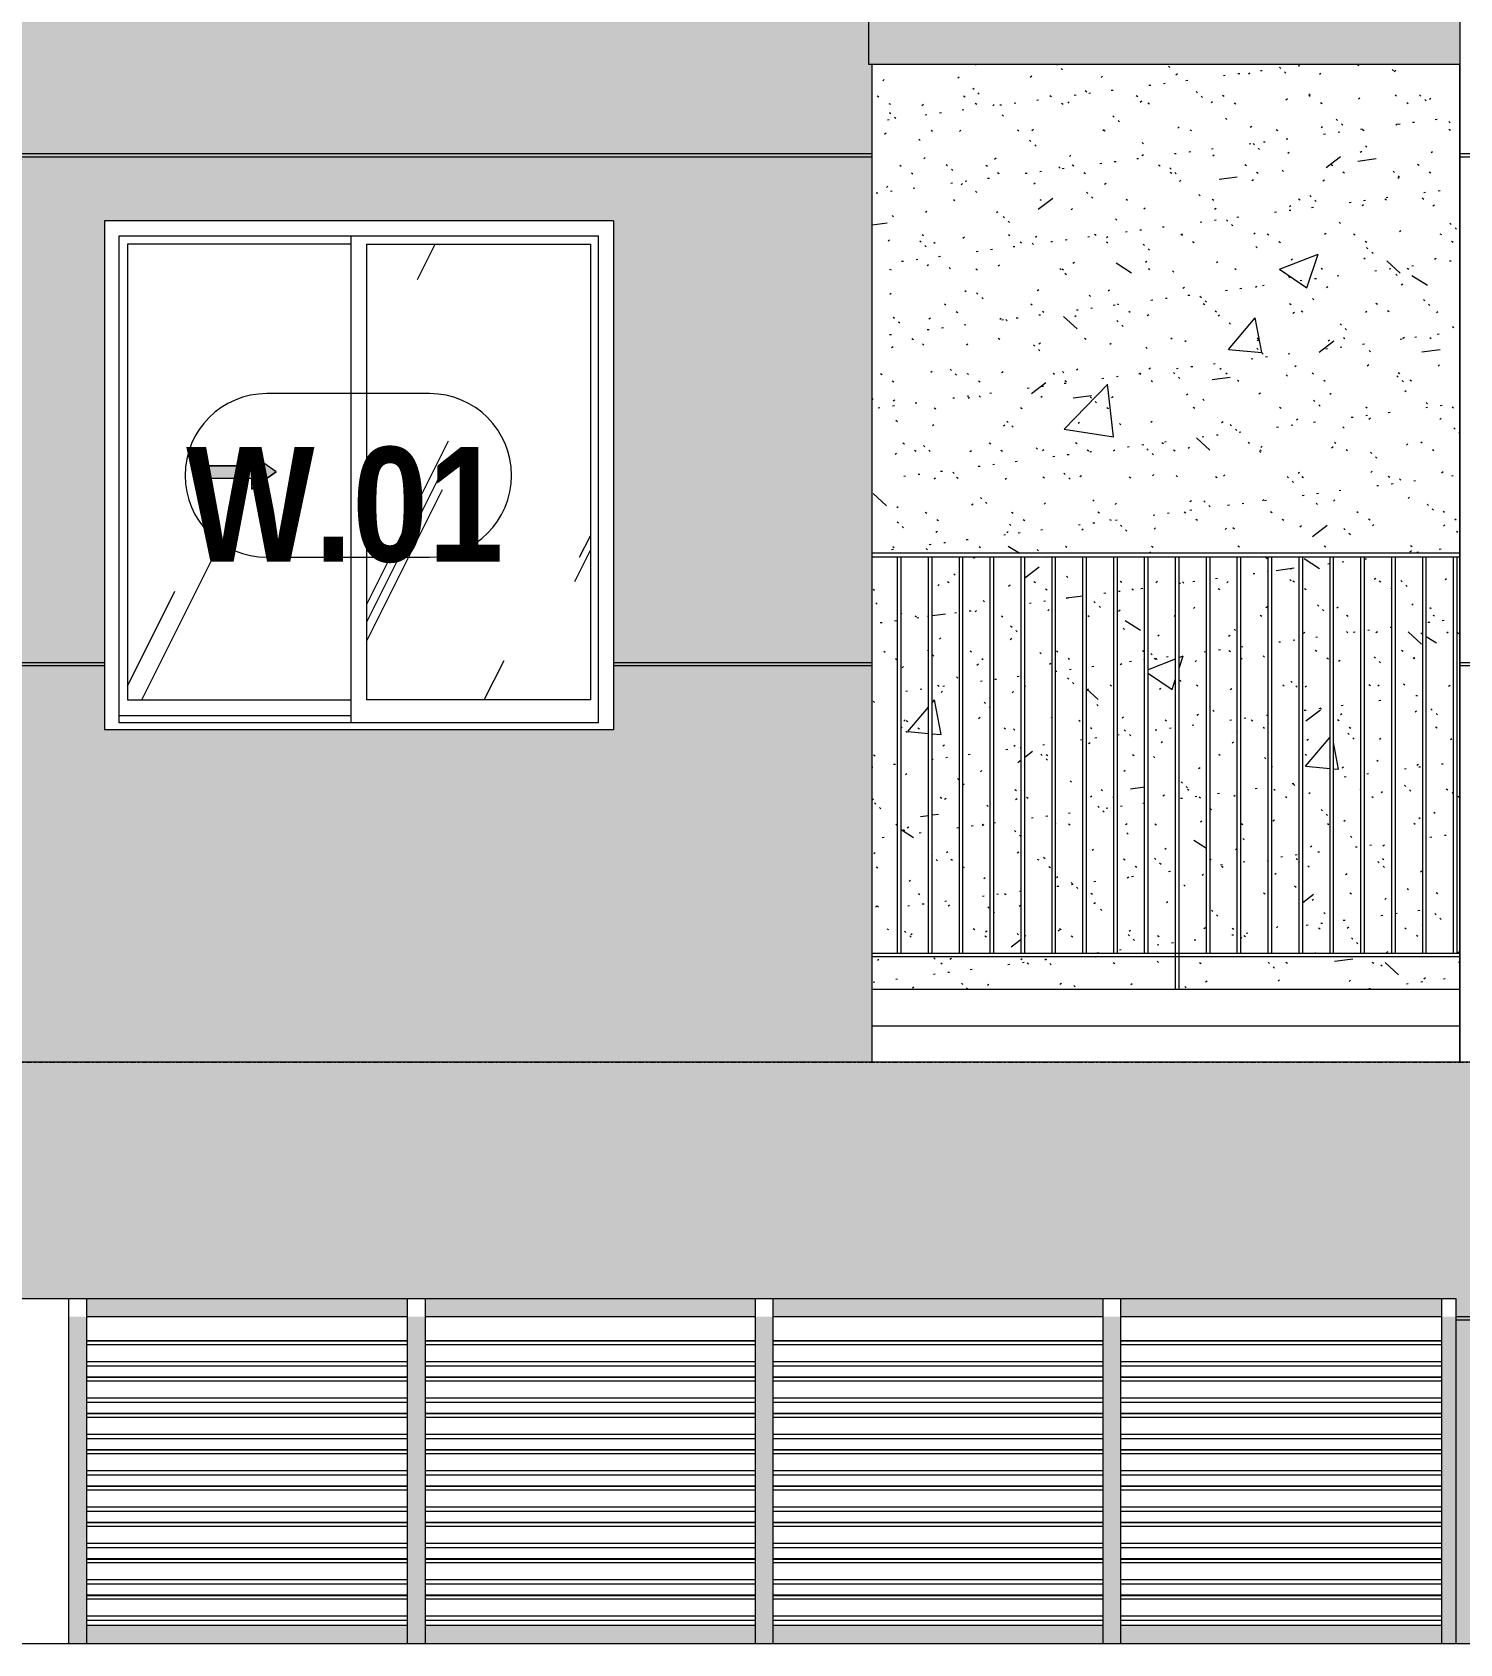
# Model space of a CAD drawing. Header units: millimetres. Extents: x 9199 to 175431, y -4466 to 35300.
# Drawn here: x 65837 to 69762, y 600 to 5034 of the extents above; entities that cross this region are included whole.
import ezdxf

# ---------------------------------------------------------------- set-up
doc = ezdxf.new("R2010")
doc.units = ezdxf.units.MM
doc.linetypes.add('1 NÉT CALL OUT', pattern=[6, 3, -3])
doc.linetypes.add('Centre', pattern=[31.75, 6.35, -4.7625, 15.875, -4.7625])
for name, color, linetype, lineweight in [('0-1', 7, 'Continuous', 5), ('A-DETL-GENF', 92, 'Continuous', 9), ('A-DETL-GENF-1', 92, '1 NÉT CALL OUT', 9), ('A-FLOR-HRAL-1', 253, 'Continuous', 9), ('A-FLOR-LEVL-2', 51, 'Centre', 9), ('A-GLAZ', 151, 'Continuous', 9), ('A-GLAZ-3', 7, '1 NÉT CALL OUT', 9), ('A-GLAZ-CWMG', 51, 'Continuous', 9), ('A-GLAZ-IDEN', 152, 'Continuous', 9), ('A-WALL', 113, 'Continuous', 9), ('A-WALL-1', 7, 'Continuous', 9), ('A-WALL-PATT-1', 9, 'Continuous', 9), ('A-WALL-PATT-2', 111, 'Continuous', 5), ('S-BEAM-1', 7, 'Continuous', 9), ('S-COLS', 52, 'Continuous', 9), ('S-COLS-1', 7, 'Continuous', 9)]:
    doc.layers.add(name, color=color, linetype=linetype, lineweight=lineweight)
doc.styles.add('Arial_B_1', font='arialbd.ttf', dxfattribs={"width": 0.85, "height": 315})
pattern_1 = [(63.435, (53179.2, 1304.34), (-0.001, 1524), [532.46, -2875.3]), (63.435, (51655.2, 1304.34), (-0.001, 1524), [532.46, -2875.3]), (63.435, (53908.74, 1598.8), (-0.001, 1524), [532.46, -2875.3]), (63.435, (52384.74, 1598.8), (-0.001, 1524), [532.46, -2875.3]), (63.435, (53798.3, 1494.84), (-0.001, 1524), [532.46, -2875.3]), (63.435, (52274.3, 1494.84), (-0.001, 1524), [532.46, -2875.3]), (63.435, (53685.8, 2090.1), (-0.001, 1524), [258.8, -3148.97]), (63.435, (52161.8, 2090.1), (-0.001, 1524), [258.8, -3148.97]), (63.435, (53612.15, 1997.95), (-0.001, 1524), [532.46, -2875.3]), (63.435, (52088.15, 1997.95), (-0.001, 1524), [532.46, -2875.3]), (63.435, (53625.14, 2064.1), (-0.001, 1524), [532.46, -2875.3]), (63.435, (52101.14, 2064.1), (-0.001, 1524), [532.46, -2875.3]), (63.435, (53010.3, 1773.94), (-0.001, 1524), [532.46, -2875.3]), (63.435, (51486.3, 1773.94), (-0.001, 1524), [532.46, -2875.3]), (63.435, (53023.3, 1851.9), (-0.001, 1524), [532.46, -2875.3]), (63.435, (51499.3, 1851.9), (-0.001, 1524), [532.46, -2875.3]), (63.435, (53026.8, 1908.1), (-0.001, 1524), [532.46, -2875.3]), (63.435, (51502.8, 1908.1), (-0.001, 1524), [532.46, -2875.3])]

# ---------------------------------------------------------------- blocks, each defined once
blk = doc.blocks.new('NCV_TKTC_KET CAU_rvt-1-TKCS_MẶT ĐỨNG HƯỚNG ĐÔNG')
at = {"layer": 'S-BEAM-1'}
blk.add_line((68146.9, 2300), (69761.9, 2300), dxfattribs=at)
at = {"layer": 'S-COLS-1'}
blk.add_line((69761.9, 4945.8), (69761.9, 2200), dxfattribs=at)
blk = doc.blocks.new('Railing - 10mm-457212-TKCS_MẶT ĐỨNG HƯỚNG ĐÔNG')
at = {"layer": 'A-FLOR-HRAL-1'}
for p, q in [((51816.4, 2500), (51816.4, 3590)), ((51826.4, 2500), (51826.4, 3590))]:
    blk.add_line(p, q, dxfattribs=at)
blk = doc.blocks.new('Railing - 50 x 10mm-850639-TKCS_MẶT ĐỨNG HƯỚNG ĐÔNG')
at = {"layer": 'A-FLOR-HRAL-1'}
for p, q in [((52580.9, 3590), (52590.9, 3590)), ((52580.9, 2400), (52580.9, 3590)), ((52590.9, 2400), (52590.9, 3590))]:
    blk.add_line(p, q, dxfattribs=at)
blk = doc.blocks.new('Railing - Railing-1032603-TKCS_MẶT ĐỨNG HƯỚNG ĐÔNG')
at = {"layer": 'A-FLOR-HRAL-1'}
for p, q in [((68146.9, 2500), (69761.9, 2500)), ((69761.9, 2490), (68146.9, 2490))]:
    blk.add_line(p, q, dxfattribs=at)
for name, p in [('Railing - 10mm-457212-TKCS_MẶT ĐỨNG HƯỚNG ĐÔNG', (16400, 0)), ('Railing - 10mm-457212-TKCS_MẶT ĐỨNG HƯỚNG ĐÔNG', (16484.9, 0)), ('Railing - 10mm-457212-TKCS_MẶT ĐỨNG HƯỚNG ĐÔNG', (16569.9, 0)), ('Railing - 10mm-457212-TKCS_MẶT ĐỨNG HƯỚNG ĐÔNG', (16654.8, 0)), ('Railing - 10mm-457212-TKCS_MẶT ĐỨNG HƯỚNG ĐÔNG', (16739.8, 0)), ('Railing - 10mm-457212-TKCS_MẶT ĐỨNG HƯỚNG ĐÔNG', (16824.7, 0)), ('Railing - 10mm-457212-TKCS_MẶT ĐỨNG HƯỚNG ĐÔNG', (16909.6, 0)), ('Railing - 10mm-457212-TKCS_MẶT ĐỨNG HƯỚNG ĐÔNG', (16994.6, 0)), ('Railing - 10mm-457212-TKCS_MẶT ĐỨNG HƯỚNG ĐÔNG', (17079.5, 0)), ('Railing - 50 x 10mm-850639-TKCS_MẶT ĐỨNG HƯỚNG ĐÔNG', (16400, 0)), ('Railing - 10mm-457212-TKCS_MẶT ĐỨNG HƯỚNG ĐÔNG', (17249.4, 0)), ('Railing - 10mm-457212-TKCS_MẶT ĐỨNG HƯỚNG ĐÔNG', (17334.3, 0)), ('Railing - 10mm-457212-TKCS_MẶT ĐỨNG HƯỚNG ĐÔNG', (17419.3, 0)), ('Railing - 10mm-457212-TKCS_MẶT ĐỨNG HƯỚNG ĐÔNG', (17504.2, 0)), ('Railing - 10mm-457212-TKCS_MẶT ĐỨNG HƯỚNG ĐÔNG', (17589.2, 0)), ('Railing - 10mm-457212-TKCS_MẶT ĐỨNG HƯỚNG ĐÔNG', (17674.1, 0)), ('Railing - 10mm-457212-TKCS_MẶT ĐỨNG HƯỚNG ĐÔNG', (17759, 0)), ('Railing - 10mm-457212-TKCS_MẶT ĐỨNG HƯỚNG ĐÔNG', (17844, 0)), ('Railing - 10mm-457212-TKCS_MẶT ĐỨNG HƯỚNG ĐÔNG', (17928.9, 0))]:
    blk.add_blockref(name, p)
blk = doc.blocks.new('Top Rail Type - Top Rail_Internal_-1032604-TKCS_MẶT ĐỨNG HƯỚNG ĐÔNG')
at = {"layer": 'A-FLOR-HRAL-1'}
for p, q in [((69761.9, 3600), (68146.9, 3600)), ((68146.9, 3590), (69761.9, 3590))]:
    blk.add_line(p, q, dxfattribs=at)
blk = doc.blocks.new('NCV_TKTC_TANG 1_rvt-1-TKCS_MẶT ĐỨNG HƯỚNG ĐÔNG')
at = {"layer": 'A-WALL-PATT-1'}
h = blk.add_hatch(dxfattribs=at)
h.set_pattern_fill('FP_2', color=256, style=0, pattern_type=2)
h.set_pattern_definition([(50, (51388.9, 1200), (1093.104, -95.634), [114.3, -1257.3]), (355, (51388.9, 1200), (-211.46, 1146.34), [91.44, -1005.84]), (100.451, (51480, 1192), (881.656, 1050.7), [97.14, -1068.54]), (46.184, (51389, 1504.8), (1626.47, -252.26), [171.45, -1885.95]), (96.636, (51524.5, 1483.8), (1424.42, 1484.57), [145.71, -1602.81]), (351.184, (51389, 1504.8), (1424.43, 1484.55), [137.16, -1508.76]), (21, (51541.3, 1428.6), (909.686, -613.59), [114.3, -1257.3]), (326, (51541.3, 1428.6), (370.81, 1105.13), [91.44, -1005.84]), (71.451, (51617.1, 1377.5), (1280.503, 491.53), [97.14, -1068.54]), (37.5, (51388.93, 1200), (18.531, 507.33), [50.292, -943.356, 50.292, -970.788, -1009.65]), (37.5, (51388.93, 1200), (18.531, 507.33), [-2014.728, 50.292, -959.358]), (7.5, (51388.93, 1200), (400.918, 601.084), [50.292, -531.876, 50.292, -920.496, -384.81]), (7.5, (51388.93, 1200), (400.918, 601.084), [-1552.956, 50.292, -334.518]), (327.5, (51049.1, 1200), (813.545, -34.374), [50.292, -330.708, 50.292, -1138.428, -1577.34]), (327.5, (51049.1, 1200), (813.545, -34.374), [-1569.72, 50.292, -1527.048]), (317.5, (50896.7, 1200), (888.775, 152.56), [50.292, -445.008, 50.292, -739.14, -1120.14]), (317.5, (50896.7, 1200), (888.775, 152.56), [-1284.73, 50.29, -1069.85])])
h.paths.add_polyline_path([(69118.7, 2400), (69761.9, 2400), (69761.9, 2490), (68990.9, 2490), (68990.9, 2400)])
h.paths.add_polyline_path([(68146.9, 2400), (68980.9, 2400), (68980.9, 2490), (68146.9, 2490)])
h.paths.add_polyline_path([(68566.2, 2500), (68641.1, 2500), (68641.1, 3590), (68566.2, 3590), (68566.2, 2737.1)])
h.paths.add_polyline_path([(69755.4, 2500), (69761.9, 2500), (69761.9, 3590), (69755.4, 3590), (69755.4, 2737.1)])
h.paths.add_polyline_path([(68146.9, 2500), (68216.4, 2500), (68216.4, 3590), (68146.9, 3590), (68146.9, 2737.1)])
h.paths.add_polyline_path([(68651.1, 2500), (68726.1, 2500), (68726.1, 3590), (68651.1, 3590), (68651.1, 2737.1)])
h.paths.add_polyline_path([(68736.1, 2500), (68811, 2500), (68811, 3590), (68736.1, 3590), (68736.1, 2737.1)])
h.paths.add_polyline_path([(68821, 2500), (68896, 2500), (68896, 3590), (68821, 3590), (68821, 2737.1)])
h.paths.add_polyline_path([(68906, 2500), (68980.9, 2500), (68980.9, 3590), (68906, 3590), (68906, 2737.1)])
h.paths.add_polyline_path([(68990.9, 2500), (69065.8, 2500), (69064.8, 3590), (68990.9, 3590), (68990.9, 2737.1)])
h.paths.add_polyline_path([(69075.8, 2500), (69150.8, 2500), (69150.8, 3590), (69075.8, 3590), (69075.8, 2737.1)])
h.paths.add_polyline_path([(68556.2, 2500), (68556.2, 3590), (68481.3, 3590), (68481.3, 2500)])
h.paths.add_polyline_path([(69160.8, 2500), (69235.7, 2500), (69235.7, 3590), (69160.8, 3590), (69160.8, 2737.1)])
h.paths.add_polyline_path([(69245.7, 2500), (69320.7, 2500), (69320.7, 3590), (69245.7, 3590), (69245.7, 2737.1)])
h.paths.add_polyline_path([(69330.7, 2500), (69405.6, 2500), (69405.6, 3590), (69330.7, 3590), (69330.7, 2737.1)])
h.paths.add_polyline_path([(69415.6, 2500), (69490.5, 2500), (69490.5, 3590), (69415.6, 3590), (69415.6, 2737.1)])
h.paths.add_polyline_path([(69500.5, 2500), (69575.5, 2500), (69575.5, 3590), (69500.5, 3590), (69500.5, 2737.1)])
h.paths.add_polyline_path([(69585.5, 2500), (69660.4, 2500), (69660.4, 3590), (69585.5, 3590), (69585.5, 2574.6)])
h.paths.add_polyline_path([(68471.3, 2500), (68471.3, 3590), (68396.3, 3590), (68396.3, 2500)])
h.paths.add_polyline_path([(68226.4, 2500), (68301.4, 2500), (68301.4, 3590), (68226.4, 3590), (68226.4, 2737.1)])
h.paths.add_polyline_path([(69670.4, 2500), (69745.4, 2500), (69745.4, 3590), (69670.4, 3590), (69670.4, 2737.1)])
h.paths.add_polyline_path([(68386.3, 2500), (68386.3, 3590), (68311.4, 3590), (68311.4, 2500)])
h.paths.add_polyline_path([(68146.9, 3600), (69761.9, 3600), (69760.5, 4945.8), (68146.9, 4945.8), (68146.9, 3819.1)])
h = blk.add_hatch(dxfattribs=at)
h.set_pattern_fill('FP_3', color=256, style=0, pattern_type=2)
h.set_pattern_definition([(37.5, (51388.93, 1200), (-4.7995, 146.8239), [5.029, -110.795, 5.029, -124.511, -123.825]), (37.5, (51388.93, 1200), (-4.7995, 146.8239), [-245.364, 5.029, -118.796]), (7.5, (51388.93, 1200), (134.8574, 215.0472), [5.029, -57.455, 5.029, -99.365, -40.005]), (7.5, (51388.93, 1200), (134.8574, 215.0472), [-166.878, 5.029, -34.976]), (327.5, (51295.21, 1200), (237.2978, 0.4316), [5.029, -33.071, 5.029, -132.131, -179.07]), (327.5, (51295.21, 1200), (237.2978, 0.4316), [-175.26, 5.029, -174.041]), (317.5, (51295.2, 1200), (229.067, 66.8792), [5.029, -14.021, 5.029, -84.887, -102.87]), (317.5, (51295.2, 1200), (229.067, 66.8792), [-108.966, 5.029, -97.841])])
h.paths.add_polyline_path([(69118.7, 2400), (69761.9, 2400), (69761.9, 2490), (68990.9, 2490), (68990.9, 2400)])
h.paths.add_polyline_path([(68146.9, 2400), (68980.9, 2400), (68980.9, 2490), (68146.9, 2490)])
h.paths.add_polyline_path([(68566.2, 2500), (68641.1, 2500), (68641.1, 3590), (68566.2, 3590), (68566.2, 2737.1)])
h.paths.add_polyline_path([(69755.4, 2500), (69761.9, 2500), (69761.9, 3590), (69755.4, 3590), (69755.4, 2737.1)])
h.paths.add_polyline_path([(68146.9, 2500), (68216.4, 2500), (68216.4, 3590), (68146.9, 3590), (68146.9, 2737.1)])
h.paths.add_polyline_path([(68651.1, 2500), (68726.1, 2500), (68726.1, 3590), (68651.1, 3590), (68651.1, 2737.1)])
h.paths.add_polyline_path([(68736.1, 2500), (68811, 2500), (68811, 3590), (68736.1, 3590), (68736.1, 2737.1)])
h.paths.add_polyline_path([(68821, 2500), (68896, 2500), (68896, 3590), (68821, 3590), (68821, 2737.1)])
h.paths.add_polyline_path([(68906, 2500), (68980.9, 2500), (68980.9, 3590), (68906, 3590), (68906, 2737.1)])
h.paths.add_polyline_path([(68990.9, 2500), (69065.8, 2500), (69064.8, 3590), (68990.9, 3590), (68990.9, 2737.1)])
h.paths.add_polyline_path([(69075.8, 2500), (69150.8, 2500), (69150.8, 3590), (69075.8, 3590), (69075.8, 2737.1)])
h.paths.add_polyline_path([(68556.2, 2500), (68556.2, 3590), (68481.3, 3590), (68481.3, 2500)])
h.paths.add_polyline_path([(69160.8, 2500), (69235.7, 2500), (69235.7, 3590), (69160.8, 3590), (69160.8, 2737.1)])
h.paths.add_polyline_path([(69245.7, 2500), (69320.7, 2500), (69320.7, 3590), (69245.7, 3590), (69245.7, 2737.1)])
h.paths.add_polyline_path([(69330.7, 2500), (69405.6, 2500), (69405.6, 3590), (69330.7, 3590), (69330.7, 2737.1)])
h.paths.add_polyline_path([(69415.6, 2500), (69490.5, 2500), (69490.5, 3590), (69415.6, 3590), (69415.6, 2737.1)])
h.paths.add_polyline_path([(69500.5, 2500), (69575.5, 2500), (69575.5, 3590), (69500.5, 3590), (69500.5, 2737.1)])
h.paths.add_polyline_path([(69585.5, 2500), (69660.4, 2500), (69660.4, 3590), (69585.5, 3590), (69585.5, 2574.6)])
h.paths.add_polyline_path([(68471.3, 2500), (68471.3, 3590), (68396.3, 3590), (68396.3, 2500)])
h.paths.add_polyline_path([(68226.4, 2500), (68301.4, 2500), (68301.4, 3590), (68226.4, 3590), (68226.4, 2737.1)])
h.paths.add_polyline_path([(69670.4, 2500), (69745.4, 2500), (69745.4, 3590), (69670.4, 3590), (69670.4, 2737.1)])
h.paths.add_polyline_path([(68386.3, 2500), (68386.3, 3590), (68311.4, 3590), (68311.4, 2500)])
h.paths.add_polyline_path([(68146.9, 3600), (69761.9, 3600), (69760.5, 4945.8), (68146.9, 4945.8), (68146.9, 3819.1)])
at = {"layer": 'A-WALL-1'}
blk.add_line((69761.9, 2400), (68146.9, 2400), dxfattribs=at)
at = {"layer": 'A-FLOR-HRAL-1'}
for name in ['Top Rail Type - Top Rail_Internal_-1032604-TKCS_MẶT ĐỨNG HƯỚNG ĐÔNG', 'Railing - Railing-1032603-TKCS_MẶT ĐỨNG HƯỚNG ĐÔNG']:
    blk.add_blockref(name, (0, 0), dxfattribs=at)
blk = doc.blocks.new('1_FAMILY RVT - W01-WxH 1400x1400xmm-V5-TKCS_MẶT ĐỨNG HƯỚNG ĐÔNG')
at = {"layer": 'A-DETL-GENF-1'}
blk.add_hatch(color=256, dxfattribs=at).paths.add_polyline_path([(66439.8, 3776.5), (66507.5, 3823.9), (66439.8, 3871.4), (66439.8, 3840.9), (66304.3, 3840.9), (66304.3, 3807), (66439.8, 3807)])
at = {"layer": 'A-GLAZ'}
h = blk.add_hatch(dxfattribs=at)
h.set_pattern_fill('FP_1', color=256, style=0, pattern_type=2)
h.set_pattern_definition(pattern_1)
h.paths.add_polyline_path([(66713.1, 3197), (66713.1, 4450.9), (66098.8, 4450.9), (66098.8, 3197)])
h.paths.add_polyline_path([(66439.8, 3776.5), (66439.8, 3807), (66304.3, 3807), (66304.3, 3840.9), (66439.8, 3840.9), (66439.8, 3871.4), (66507.5, 3823.9), (66483.4, 3807)])
h = blk.add_hatch(dxfattribs=at)
h.set_pattern_fill('FP_1', color=256, style=0, pattern_type=2)
h.set_pattern_definition(pattern_1)
h.paths.add_polyline_path([(67371.8, 3197), (67371.8, 4450.9), (66757.5, 4450.9), (66757.5, 3197)])
at = {"layer": 'A-DETL-GENF'}
for p, q in [((66439.8, 3871.4), (66439.8, 3840.9)), ((66507.5, 3823.9), (66439.8, 3871.4)), ((66507.5, 3823.9), (66439.8, 3871.4)), ((66439.8, 3871.4), (66439.8, 3840.9)), ((66304.3, 3840.9), (66304.3, 3807)), ((66304.3, 3840.9), (66439.8, 3840.9)), ((66439.8, 3840.9), (66304.3, 3840.9)), ((66304.3, 3840.9), (66304.3, 3807)), ((66507.5, 3823.9), (66439.8, 3776.5)), ((66439.8, 3776.5), (66507.5, 3823.9)), ((66304.3, 3807), (66439.8, 3807)), ((66304.3, 3807), (66439.8, 3807)), ((66439.8, 3807), (66439.8, 3776.5)), ((66439.8, 3807), (66439.8, 3776.5))]:
    blk.add_line(p, q, dxfattribs=at)
at = {"layer": 'A-GLAZ'}
for p, q in [((67435.3, 4514.4), (66035.3, 4514.4)), ((66035.3, 4514.4), (66035.3, 3114.4)), ((67435.3, 4514.4), (67435.3, 3114.4)), ((66076.2, 4473.5), (67394.4, 4473.5)), ((66076.2, 3133.5), (66076.2, 4473.5)), ((66098.8, 4450.9), (66098.8, 3197)), ((66713.1, 4450.9), (66098.8, 4450.9)), ((66713.1, 4473.5), (66713.1, 3133.5)), ((66757.5, 3197), (66757.5, 4450.9)), ((66757.5, 4450.9), (67371.8, 4450.9)), ((67371.8, 4450.9), (67371.8, 3197)), ((67394.4, 3133.5), (67394.4, 4473.5)), ((66098.8, 3197), (66713.1, 3197)), ((67371.8, 3197), (66757.5, 3197)), ((66713.1, 3152.5), (66076.2, 3152.5)), ((66713.1, 3152.5), (66076.2, 3152.5)), ((67435.3, 3114.4), (66035.3, 3114.4)), ((67394.4, 3133.5), (66076.2, 3133.5))]:
    blk.add_line(p, q, dxfattribs=at)
blk = doc.blocks.new('Rectangular Mullion - 50 x 100mm-3802481-TKCS_MẶT ĐỨNG HƯỚNG ĐÔNG')
at = {"layer": 'A-GLAZ-CWMG'}
blk.add_hatch(color=256, dxfattribs=at).paths.add_polyline_path([(69647.8, 1500), (69711.9, 1500), (69711.9, 1550), (68830.8, 1550), (68830.8, 1500), (69118.7, 1500)])
for p, q in [((68830.8, 1500), (68830.8, 1550)), ((69711.9, 1550), (69711.9, 1500)), ((68830.8, 1500), (69711.9, 1500))]:
    blk.add_line(p, q, dxfattribs=at)
blk = doc.blocks.new('Rectangular Mullion - 50 x 100mm-3802482-TKCS_MẶT ĐỨNG HƯỚNG ĐÔNG')
at = {"layer": 'A-GLAZ-CWMG'}
blk.add_hatch(color=256, dxfattribs=at).paths.add_polyline_path([(67531.4, 1500), (67824.6, 1500), (67824.6, 1550), (66918.4, 1550), (66918.4, 1500), (67002.3, 1500)])
for p, q in [((66918.4, 1500), (66918.4, 1550)), ((67824.6, 1550), (67824.6, 1500)), ((66918.4, 1500), (67824.6, 1500))]:
    blk.add_line(p, q, dxfattribs=at)
blk = doc.blocks.new('Rectangular Mullion - 50 x 100mm-3802483-TKCS_MẶT ĐỨNG HƯỚNG ĐÔNG')
at = {"layer": 'A-GLAZ-CWMG'}
blk.add_hatch(color=256, dxfattribs=at).paths.add_polyline_path([(65987.2, 600), (66868.4, 600), (66868.4, 650), (65987.2, 650)])
for p, q in [((65987.2, 600), (65987.2, 650)), ((66868.4, 650), (65987.2, 650)), ((66868.4, 650), (66868.4, 600))]:
    blk.add_line(p, q, dxfattribs=at)
blk = doc.blocks.new('Rectangular Mullion - 50 x 100mm-3802484-TKCS_MẶT ĐỨNG HƯỚNG ĐÔNG')
at = {"layer": 'A-GLAZ-CWMG'}
blk.add_hatch(color=256, dxfattribs=at).paths.add_polyline_path([(66918.4, 600), (67824.6, 600), (67824.6, 650), (66918.4, 650)])
for p, q in [((66918.4, 600), (66918.4, 650)), ((67824.6, 650), (66918.4, 650)), ((67824.6, 650), (67824.6, 600))]:
    blk.add_line(p, q, dxfattribs=at)
blk = doc.blocks.new('Rectangular Mullion - 50 x 100mm-V85-TKCS_MẶT ĐỨNG HƯỚNG ĐÔNG')
at = {"layer": 'A-GLAZ-CWMG'}
blk.add_hatch(color=256, dxfattribs=at).paths.add_polyline_path([(45161.9, 600), (45161.9, 700), (45111.9, 700), (45111.9, 600)])
blk.add_line((45111.9, 700), (45111.9, 600), dxfattribs=at)
blk = doc.blocks.new('Rectangular Mullion - 50 x 100mm-3089666-TKCS_MẶT ĐỨNG HƯỚNG ĐÔNG')
at = {"layer": 'A-GLAZ-CWMG'}
blk.add_hatch(color=256, dxfattribs=at).paths.add_polyline_path([(21385.3, 700), (21385.3, 800), (21335.3, 800), (21335.3, 700)])
blk.add_line((21335.3, 800), (21335.3, 700), dxfattribs=at)
blk = doc.blocks.new('Rectangular Mullion - 50 x 100mm-V86-TKCS_MẶT ĐỨNG HƯỚNG ĐÔNG')
at = {"layer": 'A-GLAZ-CWMG'}
blk.add_hatch(color=256, dxfattribs=at).paths.add_polyline_path([(40586.9, 600), (40636.9, 600), (40635.6, 700), (40586.9, 700)])
blk.add_line((40636.9, 600), (40636.9, 700), dxfattribs=at)
blk = doc.blocks.new('Rectangular Mullion - 50 x 100mm-3089670-TKCS_MẶT ĐỨNG HƯỚNG ĐÔNG')
at = {"layer": 'A-GLAZ-CWMG'}
blk.add_hatch(color=256, dxfattribs=at).paths.add_polyline_path([(17614.4, 700), (17636.9, 700), (17636.9, 800), (17586.9, 800), (17586.9, 700)])
blk.add_line((17636.9, 700), (17636.9, 800), dxfattribs=at)
blk = doc.blocks.new('Rectangular Mullion - MULLION LA SACH-3802485-TKCS_MẶT ĐỨNG HƯỚNG ĐÔNG')
at = {"layer": 'A-GLAZ-CWMG'}
for p, q in [((65987.2, 734.3), (66868.4, 734.3)), ((65987.2, 733.3), (66868.4, 733.3)), ((65987.2, 733.2), (66868.4, 733.2)), ((65987.2, 723.5), (66868.4, 723.5)), ((65987.2, 676.5), (66868.4, 676.5)), ((65987.2, 665), (66868.4, 665)), ((65987.2, 664.8), (66868.4, 664.8))]:
    blk.add_line(p, q, dxfattribs=at)
blk = doc.blocks.new('Rectangular Mullion - MULLION LA SACH-3802486-TKCS_MẶT ĐỨNG HƯỚNG ĐÔNG')
at = {"layer": 'A-GLAZ-CWMG'}
for p, q in [((66918.4, 734.3), (67824.6, 734.3)), ((66918.4, 733.3), (67824.6, 733.3)), ((66918.4, 733.2), (67824.6, 733.2)), ((66918.4, 723.5), (67824.6, 723.5)), ((66918.4, 676.5), (67824.6, 676.5)), ((66918.4, 665), (67824.6, 665)), ((66918.4, 664.8), (67824.6, 664.8))]:
    blk.add_line(p, q, dxfattribs=at)
blk = doc.blocks.new('Rectangular Mullion - 50 x 100mm-V87-TKCS_MẶT ĐỨNG HƯỚNG ĐÔNG')
at = {"layer": 'A-GLAZ-CWMG'}
blk.add_hatch(color=256, dxfattribs=at).paths.add_polyline_path([(41699.4, 600), (41699.4, 700), (41649.4, 700), (41649.4, 600)])
for p, q in [((41649.4, 700), (41649.4, 600)), ((41699.4, 600), (41699.4, 700))]:
    blk.add_line(p, q, dxfattribs=at)
blk = doc.blocks.new('Rectangular Mullion - 50 x 100mm-3089658-TKCS_MẶT ĐỨNG HƯỚNG ĐÔNG')
at = {"layer": 'A-GLAZ-CWMG'}
blk.add_hatch(color=256, dxfattribs=at).paths.add_polyline_path([(18561.5, 700), (18561.5, 800), (18511.5, 800), (18511.5, 700)])
for p, q in [((18511.5, 800), (18511.5, 700)), ((18561.5, 700), (18561.5, 800))]:
    blk.add_line(p, q, dxfattribs=at)
blk = doc.blocks.new('SSA-WINDOW TAG - 10-2062020-TKCS_MẶT ĐỨNG HƯỚNG ĐÔNG')
at = {"layer": 'A-GLAZ-IDEN'}
for p, q in [((75129.8, 10839.4), (74682.2, 10839.4)), ((74682.2, 10389.4), (75129.8, 10389.4))]:
    blk.add_line(p, q, dxfattribs=at)
for centre, start, end in [((74682.2, 10614.4), 90, 270), ((75129.8, 10614.4), 270, 90)]:
    blk.add_arc(centre, 225, start, end, dxfattribs=at)

msp = doc.modelspace()

# ---------------------------------------------------------------- hatches: boundary and pattern name
at = {"layer": 'A-WALL-PATT-2'}
h = msp.add_hatch(color=256, dxfattribs=at)
h.paths.add_polyline_path([(66076.2, 2200), (68146.9, 2200), (68146.9, 3290), (67435.3, 3290), (67435.3, 3114.4), (66035.3, 3114.4), (66035.3, 3290), (65035.3, 3290), (65035.3, 2200), (66035.3, 2200)])
h.paths.add_polyline_path([(68060.5, 3300), (68146.9, 3300), (68146.9, 4690), (65035.3, 4690), (65035.3, 3300), (66035.3, 3300), (66035.3, 4514.4), (67435.3, 4514.4), (67435.3, 3300)])
h.paths.add_polyline_path([(65035.3, 4700), (68146.9, 4700), (68146.9, 4945.8), (68136.9, 4945.8), (68136.9, 5550), (65035.3, 5550), (65035.3, 4901.2)])
for points in [[(69762.3, 4945.8), (69762.3, 5550), (68136.9, 5550), (68136.9, 4945.8), (69118.7, 4945.8)], [(68136.9, 4690), (68146.9, 4690), (68146.9, 4700), (65035.3, 4700), (65035.3, 4690), (68060.5, 4690)], [(65035.3, 3290), (66035.3, 3290), (66035.3, 3300), (65035.3, 3300)], [(67435.3, 3290), (68146.9, 3290), (68146.9, 3300), (67435.3, 3300)], [(70111.9, 1490), (70111.9, 1500), (69751.9, 1500), (69751.9, 1490)]]:
    msp.add_hatch(color=256, dxfattribs=at).paths.add_polyline_path(points)
h = msp.add_hatch(color=256, dxfattribs=at)
h.paths.add_polyline_path([(73036.9, 600), (73240.3, 600), (73240.3, 1490), (73036.9, 1490), (73036.9, 1114.1)])
h.paths.add_polyline_path([(70111.9, 600), (70111.9, 1490), (69751.9, 1490), (69751.9, 600)])
h.paths.add_polyline_path([(73036.9, 1500), (73240.3, 1500), (73240.3, 2200), (65033.3, 2200), (65033.3, 1550), (69751.9, 1550), (69751.9, 1500), (70111.9, 1500), (70111.9, 1550), (73036.9, 1550)])

# ---------------------------------------------------------------- linework, layer by layer
at = {"layer": 'A-FLOR-LEVL-2'}
msp.add_line((9199.1, 2200), (84597.8, 2200), dxfattribs=at)
at = {"layer": 'A-WALL'}
for p, q in [((68136.9, 5550), (68136.9, 4945.8)), ((69762.3, 5550), (69762.3, 2200)), ((68136.9, 4945.8), (69762.3, 4945.8)), ((68146.9, 2200), (68146.9, 4945.8)), ((64835.3, 4700), (68146.9, 4700)), ((69762.3, 4700), (70111.9, 4700)), ((68146.9, 4690), (64835.3, 4690)), ((70111.9, 4690), (69762.3, 4690)), ((64835.3, 3300), (66035.3, 3300)), ((66035.3, 3290), (64835.3, 3290)), ((67435.3, 3300), (68146.9, 3300)), ((68146.9, 3290), (67435.3, 3290)), ((69762.3, 3300), (70111.9, 3300)), ((70111.9, 3290), (69762.3, 3290)), ((78246.9, 2200), (48648, 2200)), ((61911.9, 1550), (69751.9, 1550)), ((69751.9, 1550), (69751.9, 600)), ((69751.9, 1500), (70111.9, 1500)), ((70111.9, 1490), (69751.9, 1490)), ((79428.2, 600), (37026.9, 600))]:
    msp.add_line(p, q, dxfattribs=at)
at = {"layer": 'S-COLS'}
msp.add_line((65937.2, 600), (65937.2, 1550), dxfattribs=at)

# ---------------------------------------------------------------- block references
at = {"layer": '0-1'}
for name in ['NCV_TKTC_KET CAU_rvt-1-TKCS_MẶT ĐỨNG HƯỚNG ĐÔNG', 'NCV_TKTC_TANG 1_rvt-1-TKCS_MẶT ĐỨNG HƯỚNG ĐÔNG']:
    msp.add_blockref(name, (0, 0), dxfattribs=at)
at = {"layer": 'A-GLAZ-3'}
msp.add_blockref('1_FAMILY RVT - W01-WxH 1400x1400xmm-V5-TKCS_MẶT ĐỨNG HƯỚNG ĐÔNG', (0, 0), dxfattribs=at)
at = {"layer": 'A-GLAZ-CWMG'}
for name, p in [('Rectangular Mullion - 50 x 100mm-3802481-TKCS_MẶT ĐỨNG HƯỚNG ĐÔNG', (-2843.5, 0)), ('Rectangular Mullion - 50 x 100mm-3802482-TKCS_MẶT ĐỨNG HƯỚNG ĐÔNG', (0, 0)), ('Rectangular Mullion - 50 x 100mm-3802482-TKCS_MẶT ĐỨNG HƯỚNG ĐÔNG', (956.2, 0)), ('Rectangular Mullion - 50 x 100mm-3802481-TKCS_MẶT ĐỨNG HƯỚNG ĐÔNG', (0, 0)), ('Rectangular Mullion - 50 x 100mm-3089670-TKCS_MẶT ĐỨNG HƯỚNG ĐÔNG', (48350.3, 700)), ('Rectangular Mullion - 50 x 100mm-3089658-TKCS_MẶT ĐỨNG HƯỚNG ĐÔNG', (48356.9, 700)), ('Rectangular Mullion - 50 x 100mm-3089658-TKCS_MẶT ĐỨNG HƯỚNG ĐÔNG', (49313.1, 700)), ('Rectangular Mullion - 50 x 100mm-3089658-TKCS_MẶT ĐỨNG HƯỚNG ĐÔNG', (50269.2, 700)), ('Rectangular Mullion - 50 x 100mm-3089666-TKCS_MẶT ĐỨNG HƯỚNG ĐÔNG', (48376.6, 700)), ('Rectangular Mullion - MULLION LA SACH-3802485-TKCS_MẶT ĐỨNG HƯỚNG ĐÔNG', (0, 700)), ('Rectangular Mullion - MULLION LA SACH-3802486-TKCS_MẶT ĐỨNG HƯỚNG ĐÔNG', (0, 700)), ('Rectangular Mullion - MULLION LA SACH-3802486-TKCS_MẶT ĐỨNG HƯỚNG ĐÔNG', (956.2, 700)), ('Rectangular Mullion - MULLION LA SACH-3802485-TKCS_MẶT ĐỨNG HƯỚNG ĐÔNG', (2843.5, 700)), ('Rectangular Mullion - 50 x 100mm-3089670-TKCS_MẶT ĐỨNG HƯỚNG ĐÔNG', (48350.3, 600)), ('Rectangular Mullion - 50 x 100mm-3089658-TKCS_MẶT ĐỨNG HƯỚNG ĐÔNG', (48356.9, 600)), ('Rectangular Mullion - 50 x 100mm-3089658-TKCS_MẶT ĐỨNG HƯỚNG ĐÔNG', (49313.1, 600)), ('Rectangular Mullion - 50 x 100mm-3089658-TKCS_MẶT ĐỨNG HƯỚNG ĐÔNG', (50269.2, 600)), ('Rectangular Mullion - 50 x 100mm-3089666-TKCS_MẶT ĐỨNG HƯỚNG ĐÔNG', (48376.6, 600)), ('Rectangular Mullion - MULLION LA SACH-3802485-TKCS_MẶT ĐỨNG HƯỚNG ĐÔNG', (0, 600)), ('Rectangular Mullion - MULLION LA SACH-3802486-TKCS_MẶT ĐỨNG HƯỚNG ĐÔNG', (0, 600)), ('Rectangular Mullion - MULLION LA SACH-3802486-TKCS_MẶT ĐỨNG HƯỚNG ĐÔNG', (956.2, 600)), ('Rectangular Mullion - MULLION LA SACH-3802485-TKCS_MẶT ĐỨNG HƯỚNG ĐÔNG', (2843.5, 600)), ('Rectangular Mullion - 50 x 100mm-3089670-TKCS_MẶT ĐỨNG HƯỚNG ĐÔNG', (48350.3, 500)), ('Rectangular Mullion - 50 x 100mm-3089658-TKCS_MẶT ĐỨNG HƯỚNG ĐÔNG', (48356.9, 500)), ('Rectangular Mullion - 50 x 100mm-3089658-TKCS_MẶT ĐỨNG HƯỚNG ĐÔNG', (49313.1, 500)), ('Rectangular Mullion - 50 x 100mm-3089658-TKCS_MẶT ĐỨNG HƯỚNG ĐÔNG', (50269.2, 500)), ('Rectangular Mullion - 50 x 100mm-3089666-TKCS_MẶT ĐỨNG HƯỚNG ĐÔNG', (48376.6, 500)), ('Rectangular Mullion - 50 x 100mm-3089670-TKCS_MẶT ĐỨNG HƯỚNG ĐÔNG', (48350.3, 400)), ('Rectangular Mullion - MULLION LA SACH-3802485-TKCS_MẶT ĐỨNG HƯỚNG ĐÔNG', (0, 500)), ('Rectangular Mullion - 50 x 100mm-3089658-TKCS_MẶT ĐỨNG HƯỚNG ĐÔNG', (48356.9, 400)), ('Rectangular Mullion - MULLION LA SACH-3802486-TKCS_MẶT ĐỨNG HƯỚNG ĐÔNG', (0, 500)), ('Rectangular Mullion - 50 x 100mm-3089658-TKCS_MẶT ĐỨNG HƯỚNG ĐÔNG', (49313.1, 400)), ('Rectangular Mullion - MULLION LA SACH-3802486-TKCS_MẶT ĐỨNG HƯỚNG ĐÔNG', (956.2, 500)), ('Rectangular Mullion - 50 x 100mm-3089658-TKCS_MẶT ĐỨNG HƯỚNG ĐÔNG', (50269.2, 400)), ('Rectangular Mullion - MULLION LA SACH-3802485-TKCS_MẶT ĐỨNG HƯỚNG ĐÔNG', (2843.5, 500)), ('Rectangular Mullion - 50 x 100mm-3089666-TKCS_MẶT ĐỨNG HƯỚNG ĐÔNG', (48376.6, 400)), ('Rectangular Mullion - MULLION LA SACH-3802485-TKCS_MẶT ĐỨNG HƯỚNG ĐÔNG', (0, 400)), ('Rectangular Mullion - MULLION LA SACH-3802486-TKCS_MẶT ĐỨNG HƯỚNG ĐÔNG', (0, 400)), ('Rectangular Mullion - MULLION LA SACH-3802486-TKCS_MẶT ĐỨNG HƯỚNG ĐÔNG', (956.2, 400)), ('Rectangular Mullion - MULLION LA SACH-3802485-TKCS_MẶT ĐỨNG HƯỚNG ĐÔNG', (2843.5, 400)), ('Rectangular Mullion - 50 x 100mm-3089670-TKCS_MẶT ĐỨNG HƯỚNG ĐÔNG', (48350.3, 300)), ('Rectangular Mullion - 50 x 100mm-3089658-TKCS_MẶT ĐỨNG HƯỚNG ĐÔNG', (48356.9, 300)), ('Rectangular Mullion - 50 x 100mm-3089658-TKCS_MẶT ĐỨNG HƯỚNG ĐÔNG', (49313.1, 300)), ('Rectangular Mullion - 50 x 100mm-3089658-TKCS_MẶT ĐỨNG HƯỚNG ĐÔNG', (50269.2, 300)), ('Rectangular Mullion - 50 x 100mm-3089666-TKCS_MẶT ĐỨNG HƯỚNG ĐÔNG', (48376.6, 300)), ('Rectangular Mullion - MULLION LA SACH-3802485-TKCS_MẶT ĐỨNG HƯỚNG ĐÔNG', (0, 300)), ('Rectangular Mullion - MULLION LA SACH-3802486-TKCS_MẶT ĐỨNG HƯỚNG ĐÔNG', (0, 300)), ('Rectangular Mullion - MULLION LA SACH-3802486-TKCS_MẶT ĐỨNG HƯỚNG ĐÔNG', (956.2, 300)), ('Rectangular Mullion - MULLION LA SACH-3802485-TKCS_MẶT ĐỨNG HƯỚNG ĐÔNG', (2843.5, 300)), ('Rectangular Mullion - 50 x 100mm-3089670-TKCS_MẶT ĐỨNG HƯỚNG ĐÔNG', (48350.3, 200)), ('Rectangular Mullion - 50 x 100mm-3089658-TKCS_MẶT ĐỨNG HƯỚNG ĐÔNG', (48356.9, 200)), ('Rectangular Mullion - 50 x 100mm-3089658-TKCS_MẶT ĐỨNG HƯỚNG ĐÔNG', (49313.1, 200)), ('Rectangular Mullion - 50 x 100mm-3089658-TKCS_MẶT ĐỨNG HƯỚNG ĐÔNG', (50269.2, 200)), ('Rectangular Mullion - 50 x 100mm-3089666-TKCS_MẶT ĐỨNG HƯỚNG ĐÔNG', (48376.6, 200)), ('Rectangular Mullion - MULLION LA SACH-3802485-TKCS_MẶT ĐỨNG HƯỚNG ĐÔNG', (0, 200)), ('Rectangular Mullion - MULLION LA SACH-3802486-TKCS_MẶT ĐỨNG HƯỚNG ĐÔNG', (0, 200)), ('Rectangular Mullion - MULLION LA SACH-3802486-TKCS_MẶT ĐỨNG HƯỚNG ĐÔNG', (956.2, 200)), ('Rectangular Mullion - MULLION LA SACH-3802485-TKCS_MẶT ĐỨNG HƯỚNG ĐÔNG', (2843.5, 200)), ('Rectangular Mullion - 50 x 100mm-3089670-TKCS_MẶT ĐỨNG HƯỚNG ĐÔNG', (48350.3, 100)), ('Rectangular Mullion - 50 x 100mm-3089658-TKCS_MẶT ĐỨNG HƯỚNG ĐÔNG', (48356.9, 100)), ('Rectangular Mullion - 50 x 100mm-3089658-TKCS_MẶT ĐỨNG HƯỚNG ĐÔNG', (49313.1, 100)), ('Rectangular Mullion - 50 x 100mm-3089658-TKCS_MẶT ĐỨNG HƯỚNG ĐÔNG', (50269.2, 100)), ('Rectangular Mullion - 50 x 100mm-3089666-TKCS_MẶT ĐỨNG HƯỚNG ĐÔNG', (48376.6, 100)), ('Rectangular Mullion - 50 x 100mm-3089670-TKCS_MẶT ĐỨNG HƯỚNG ĐÔNG', (48350.3, 0)), ('Rectangular Mullion - MULLION LA SACH-3802485-TKCS_MẶT ĐỨNG HƯỚNG ĐÔNG', (0, 100)), ('Rectangular Mullion - 50 x 100mm-3089658-TKCS_MẶT ĐỨNG HƯỚNG ĐÔNG', (48356.9, 0)), ('Rectangular Mullion - MULLION LA SACH-3802486-TKCS_MẶT ĐỨNG HƯỚNG ĐÔNG', (0, 100)), ('Rectangular Mullion - 50 x 100mm-3089658-TKCS_MẶT ĐỨNG HƯỚNG ĐÔNG', (49313.1, 0)), ('Rectangular Mullion - MULLION LA SACH-3802486-TKCS_MẶT ĐỨNG HƯỚNG ĐÔNG', (956.2, 100)), ('Rectangular Mullion - 50 x 100mm-3089658-TKCS_MẶT ĐỨNG HƯỚNG ĐÔNG', (50269.2, 0)), ('Rectangular Mullion - MULLION LA SACH-3802485-TKCS_MẶT ĐỨNG HƯỚNG ĐÔNG', (2843.5, 100)), ('Rectangular Mullion - 50 x 100mm-3089666-TKCS_MẶT ĐỨNG HƯỚNG ĐÔNG', (48376.6, 0)), ('Rectangular Mullion - MULLION LA SACH-3802485-TKCS_MẶT ĐỨNG HƯỚNG ĐÔNG', (0, 0)), ('Rectangular Mullion - MULLION LA SACH-3802486-TKCS_MẶT ĐỨNG HƯỚNG ĐÔNG', (0, 0)), ('Rectangular Mullion - MULLION LA SACH-3802486-TKCS_MẶT ĐỨNG HƯỚNG ĐÔNG', (956.2, 0)), ('Rectangular Mullion - MULLION LA SACH-3802485-TKCS_MẶT ĐỨNG HƯỚNG ĐÔNG', (2843.5, 0)), ('Rectangular Mullion - 50 x 100mm-V86-TKCS_MẶT ĐỨNG HƯỚNG ĐÔNG', (25350.3, 0)), ('Rectangular Mullion - 50 x 100mm-V87-TKCS_MẶT ĐỨNG HƯỚNG ĐÔNG', (25219, 0)), ('Rectangular Mullion - 50 x 100mm-V87-TKCS_MẶT ĐỨNG HƯỚNG ĐÔNG', (26175.1, 0)), ('Rectangular Mullion - 50 x 100mm-V87-TKCS_MẶT ĐỨNG HƯỚNG ĐÔNG', (27131.3, 0)), ('Rectangular Mullion - 50 x 100mm-V85-TKCS_MẶT ĐỨNG HƯỚNG ĐÔNG', (24600, 0)), ('Rectangular Mullion - 50 x 100mm-3802483-TKCS_MẶT ĐỨNG HƯỚNG ĐÔNG', (0, 0)), ('Rectangular Mullion - 50 x 100mm-3802484-TKCS_MẶT ĐỨNG HƯỚNG ĐÔNG', (0, 0)), ('Rectangular Mullion - 50 x 100mm-3802484-TKCS_MẶT ĐỨNG HƯỚNG ĐÔNG', (956.2, 0)), ('Rectangular Mullion - 50 x 100mm-3802483-TKCS_MẶT ĐỨNG HƯỚNG ĐÔNG', (2843.5, 0))]:
    msp.add_blockref(name, p, dxfattribs=at)
at = {"layer": 'A-GLAZ-IDEN'}
msp.add_blockref('SSA-WINDOW TAG - 10-2062020-TKCS_MẶT ĐỨNG HƯỚNG ĐÔNG', (-8200, -6800), dxfattribs=at)

# ---------------------------------------------------------------- texts
at = {"layer": 'A-GLAZ-IDEN', "insert": (66696.7, 3732.5), "char_height": 315, "width": 902.7, "attachment_point": 5, "line_spacing_factor": 0.936439, "style": 'Arial_B_1'}
msp.add_mtext('\\pt6.3756,12.7512,19.12365,25.49925,31.87485,38.25045,44.62605,50.9985,57.3741,63.7497,70.1253,76.5009,82.8765,89.24895,95.62455,102.00015,108.37575,114.75135,121.1238,127.4994,133.875,140.2506,146.6262,152.99865,159.37425,165.74985,172.12545,178.50105,184.8735,191.2491,197.6247,204.0003;W.01', dxfattribs=at)

doc.saveas('drawing.dxf')
